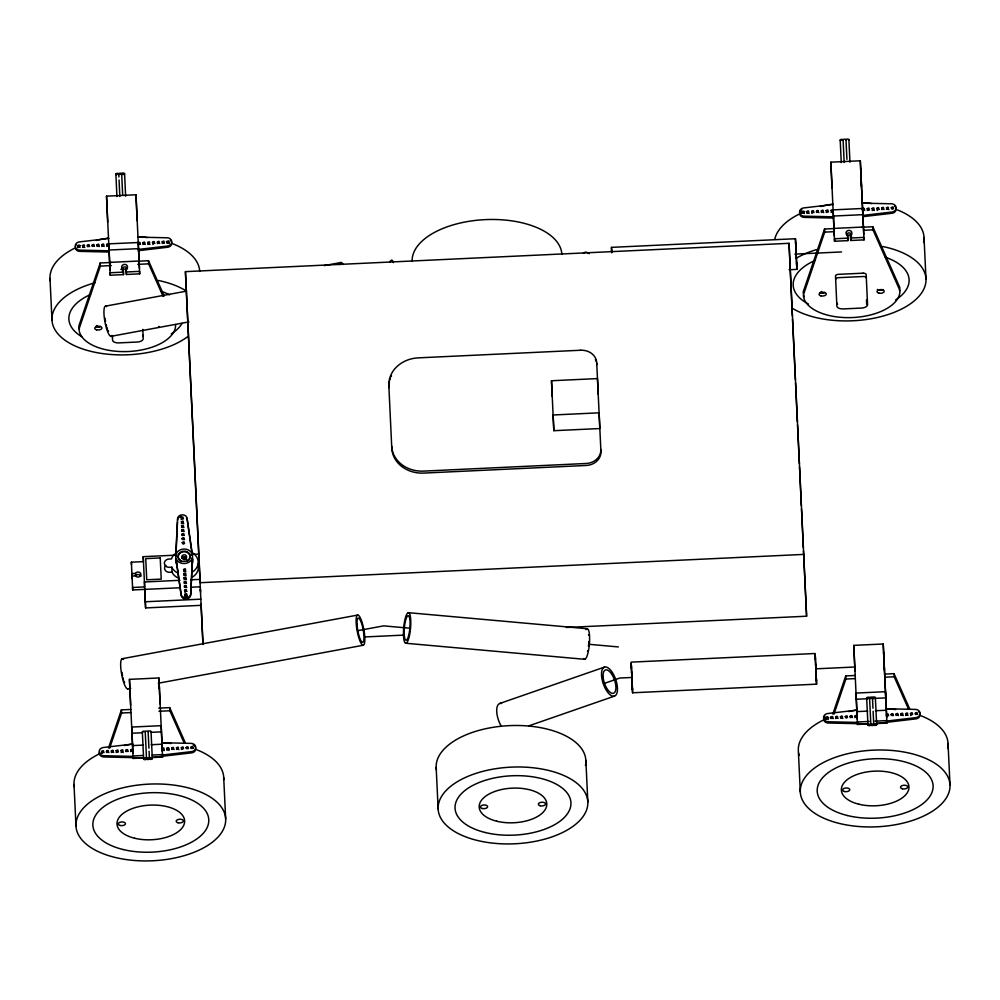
<?xml version="1.0" encoding="UTF-8"?>
<svg xmlns="http://www.w3.org/2000/svg" width="1000" height="1000" viewBox="0 0 1000 1000"><rect width="100%" height="100%" fill="white"/><g stroke="black" fill="none" stroke-linecap="round" stroke-linejoin="round"><path stroke-width="1.5" d="M176.688 554.237A8.462 7.262 -2.6 0 0 175.925 556.025L177.5 521.975M192.425 559.025L190.775 594.625A4.838 4.15 -2.6 0 1 187.387 598.8L184.887 598.925A4.838 4.15 -2.6 0 1 181.125 595.075L175.675 556.688L177.525 519.188A4.838 4.15 -2.6 0 1 180.912 515.013L183.412 514.9A4.838 4.15 -2.6 0 1 187.175 518.737L192.575 555.887L190.725 593.387A4.838 4.15 -2.6 0 1 187.338 597.562L184.838 597.688A4.838 4.15 -2.6 0 1 181.062 593.85L176.05 558.55A8.462 7.262 -2.6 0 0 184.462 563.55A8.462 7.262 -2.6 0 0 192.375 557.788L192.425 559.025A8.462 7.262 -2.6 0 1 191.663 560.812M75.362 246.375L75.462 248.525A4.838 4.15 -2.6 0 0 80.275 251.388L109.412 252.037M80.05 247.5L78.825 246.25L77.725 247.613M96.975 246.438L98.138 245.35L99.362 246.6M104.2 246.375L102.963 245.125L101.862 246.488M138.025 244.513L139.188 243.425L140.438 244.4M145.238 244.45L144.012 243.2L142.912 244.562M99.35 751.988L99.45 754.137A4.838 4.15 -2.6 0 0 104.262 756.988L144.137 757.875M157.338 243.612L158.5 242.512L159.75 243.5M162.175 243.388L163.012 242.338L164.525 243M111.312 752.5L112.475 751.4L113.725 752.387M130.625 751.587L131.788 750.5L133.038 751.475M181.55 527.513L182.7 526.413L183.962 527.4M183.738 523.525L182.5 522.275L181.4 523.625M184.2 583.5L185.362 582.413L186.562 583.125M186.388 579.513L185.162 578.263L184.062 579.625M176.5 749.438L177.662 748.35L178.888 749.6M802 213.363L803.15 212.275L804.375 213.525M821.312 212.463L822.463 211.375L823.7 212.625M881.675 209.625L882.825 208.538L884.087 209.513M886.5 209.4L887.663 208.312L888.888 209.562M835.638 718.525L836.8 717.425L838.05 718.413M896.1 207.712L895.987 208.8A4.838 4.15 -2.6 0 1 891.462 212.087L862.525 215.463M842.85 718.45L841.938 717.225L840.5 718.025M854.95 717.613L856.112 716.525L857.375 717.5M900.825 715.462L901.988 714.362L903.213 715.612M908.05 715.387L906.812 714.137L905.713 715.5M111.112 262.475L100.213 262.987L78.875 325.938A48.338 24.75 -2.7 0 0 79.425 329.15M100.213 262.987L100.35 266.1L79.013 329.05A48.338 24.75 -2.7 0 0 128.425 351.512A48.338 24.75 -2.7 0 0 175.6 324.525M108.513 747.975L121.412 709.9L130.762 709.463M109.65 748.15L121.562 713.012L121.412 709.9M833.888 228.575L824.538 229.013L803.2 291.962A48.338 24.75 -2.7 0 0 803.375 293.575M824.538 229.013L824.688 232.125L803.35 295.075A48.338 24.75 -2.7 0 0 852.763 317.538A48.338 24.75 -2.7 0 0 899.925 290.538L872.975 229.862L872.825 226.75L861.925 227.262M832.837 713.988L845.738 675.925L855.088 675.487M833.975 714.175L845.888 679.038L845.738 675.925M84.775 247.537L83.65 246.025L82.55 247.387M87.35 246.625L88.475 245.8L89.688 246.513M92.175 246.4L93.312 245.575L94.513 246.287M108.912 246.4L107.8 244.9L106.825 246.5M149.963 244.475L148.837 242.975L147.875 244.575M169.275 243.575L168.162 242.062L167.05 243.425M181.775 531.388L182.9 530.562L184.15 531.55M181.962 535.538L183.1 534.712L184.3 535.425M106.512 752.45L107.95 751.65L108.9 752.613M185.888 571.475L184.762 569.963L183.8 571.575M186.088 575.625L185.275 574.138L183.863 575.475M184.425 587.388L185.55 586.562L186.812 587.537M123.25 752.463L122.125 750.95L121.15 752.562M125.825 751.55L126.962 750.725L128.162 751.438M164.288 750.537L163.175 749.025L162.062 750.387M171.7 749.4L172.825 748.575L174.088 749.55M191.012 748.487L192.15 747.663L193.35 748.388M809.1 213.55L807.975 212.05L806.875 213.412M816.513 212.413L817.638 211.6L818.9 212.575M833.25 212.425L832.125 210.912L831.15 212.525M874.287 210.5L873.175 208.988L872.2 210.6M830.837 718.475L832.288 717.675L833.225 718.637M850.15 717.575L851.287 716.75L852.487 717.463M896.025 715.413L897.163 714.6L898.413 715.575M915.35 714.513L916.475 713.688L917.675 714.4M182.275 539.425L183.287 538.862L184.5 539.575M182.463 543.575L184.562 543.475M186.887 596.587C188.45 594.6 183.837 594.275 184.975 596.462M168.938 750.525C170.5 748.538 165.888 748.213 167.025 750.4M186.3 748.462L187.312 747.9L188.525 748.612M862.438 208.775C864.975 206.4 865.238 211.938 862.487 209.812M862.487 210.012L863.825 209.462L864.775 210.425M891.462 208.65L893.55 208.55M828.075 719.613C829.638 717.625 825.025 717.3 826.175 719.488M845.438 717.537L847.525 717.438M886.425 714.375C888.962 712 889.225 717.537 886.475 715.413M886.475 715.612L888.575 715.512M891.312 715.387L892.325 714.825L893.538 715.537M123.5 174.112L122.75 173.512M499.738 703.475L604.538 667.087M603.587 683.662L619.8 678.025L632.263 677.45M528.825 725.863L614.438 696.137A15.35 6.575 70.9 0 0 612.45 672.65A15.35 6.575 70.9 0 0 601.575 676.05A15.35 6.575 70.9 0 0 614.438 696.137M120.425 174.288L120.562 173.612M841.45 139.75L841.488 140.463M105.588 306.125L186.625 291.112M324.237 265.613L341.05 262.5M110.975 336.337L188.962 321.887M122.312 658.688L357.788 615.05M357.562 630.7L383.65 625.862L410.075 628.237M127.7 688.888L130.762 688.325M158.287 683.225L363.175 645.263A15.35 3.4 79.5 0 0 362.1 622.45A15.35 3.4 79.5 0 0 356.163 622.762A15.35 3.4 79.5 0 0 363.175 645.263M108.775 238.475L79.825 241.85A4.838 4.15 -2.6 0 0 75.312 245.15L75.412 247.288A4.838 4.15 -2.6 0 0 80.225 250.15L109.362 250.8M138.188 249.45L167.138 246.075A4.838 4.15 -2.6 0 0 171.663 242.775L171.55 240.625A4.838 4.15 -2.6 0 0 166.75 237.775L137.613 237.125M138.25 250.688L167.2 247.3A4.838 4.15 -2.6 0 0 171.713 244.013L171.612 241.863A4.838 4.15 -2.6 0 0 170.275 240.062M833.1 204.488L804.15 207.875A4.838 4.15 -2.6 0 0 799.638 211.163L799.737 213.312A4.838 4.15 -2.6 0 0 804.55 216.163L833.688 216.825M862.575 216.7L891.525 213.325A4.838 4.15 -2.6 0 0 896.038 210.037L895.888 206.65A4.838 4.15 -2.6 0 0 891.075 203.787L861.938 203.137M132.762 744.075L103.812 747.45A4.838 4.15 -2.6 0 0 99.3 750.75L99.4 752.9A4.838 4.15 -2.6 0 0 104.213 755.75L133.35 756.4M162.175 755.05L191.125 751.675A4.838 4.15 -2.6 0 0 195.65 748.375L195.55 746.237A4.838 4.15 -2.6 0 0 190.738 743.375L161.6 742.725M153.1 757.35L191.188 752.913A4.838 4.15 -2.6 0 0 195.7 749.613L195.6 747.475M857.087 710.1L828.15 713.475A4.838 4.15 -2.6 0 0 823.625 716.762L823.725 718.913A4.838 4.15 -2.6 0 0 828.538 721.775L857.675 722.425M886.513 721.075L915.462 717.688A4.838 4.15 -2.6 0 0 919.975 714.4M877.425 723.375L915.512 718.925A4.838 4.15 -2.6 0 0 920.037 715.638L919.875 712.25A4.838 4.15 -2.6 0 0 915.062 709.4L885.925 708.75M106.525 196.15L135.988 194.775L139.688 273.85L126.412 274.475L126.163 268.975A2.9 2.487 -2.6 0 0 126.75 265.175A2.9 2.487 -2.6 0 0 122.312 265.387A2.9 2.487 -2.6 0 0 123.263 269.113L123.513 274.613L110.237 275.238L106.525 196.15L107.7 222.113M832.038 188.125L830.85 162.175L860.312 160.787L862.85 214.662L833.4 216.05M109.075 250.025L138.525 248.65M109.637 262.387L139.088 261.012M833.962 228.412L863.413 227.025M139.15 261.163L148.5 260.725L164.163 296.012M100.35 266.1L111.263 265.587M137.738 264.35L148.65 263.837L163.062 296.3M824.688 232.125L834.025 231.688M863.625 230.3L872.975 229.862M120.825 269.3L127.025 269.012M846.7 235.25L851.35 235.025M611.712 252.75L611.475 247.362L795.45 238.738L796.062 251.488M201.075 604.087L202.987 644.525L185.425 271.637L789.038 243.312L806.6 616.213L566.4 627.475M834.562 241.25L847.85 240.625L847.738 238.15L834.45 238.775L834.562 241.25L830.85 162.175M850.738 240.487L864.025 239.875L863.913 237.4L850.625 238.025L850.738 240.487L850.487 234.988A2.9 2.487 -2.6 0 0 851.075 231.2A2.9 2.487 -2.6 0 0 846.637 231.412A2.9 2.487 -2.6 0 0 847.588 235.125L847.85 240.625M794.837 254.125L841.562 251.938M789.1 269.762L796.888 269.387L796.562 262.062M552.212 396.45L551.5 380.75L597.5 378.587L598.212 394.288M553.837 430.688L599.837 428.537L599.125 412.825L553.125 414.988L553.837 430.688L551.5 380.75M131.488 564.663L131.375 562.188L143.45 561.625L143.225 556.675L174.075 555.237M192.587 554.362L198.75 554.075M183.025 558.812L185.438 558.7M178.012 573.025A13.775 11.838 -2.6 0 1 172.763 568.938L171.825 567.212L169.387 567.337A4.838 4.15 -2.6 0 1 164.363 563.413A4.838 4.15 -2.6 0 1 169 559.038L171.438 558.925L172.2 557.125A13.775 11.838 -2.6 0 1 176.05 553.15M132.025 576.075L135.562 575.925A2.9 2.487 -2.6 0 0 139.963 576.375A2.9 2.487 -2.6 0 0 139.787 572.562A2.9 2.487 -2.6 0 0 135.438 573.438L131.912 573.6L132.15 578.562M178.238 577.975A13.775 11.838 -2.6 0 1 172.987 573.888L172.05 572.163L169.613 572.275A4.838 4.15 -2.6 0 1 165.025 569.925A4.838 4.15 -2.6 0 1 165.863 565.363M179.9 580.312L144.425 581.975L145.6 607.938L201.137 605.337M190.7 579.812L199.95 579.375M803.8 554.4L200.188 582.712L185.425 271.637M131.375 562.188L132.688 589.963L180.238 587.737M191.038 587.225L200.287 586.8M145.325 601.763L200.85 599.163M365.2 636.925L404.2 635.087M130.638 705.312L129.45 679.362L158.912 677.975L162.613 757.062L150.812 757.613M854.963 671.338L853.787 645.375L883.238 644L885.788 697.875L872.525 698.487M631.65 672.913L631.15 662.138L815.138 653.5L815.662 665.037M816.075 668.825L855.013 667M158.8 708.15L169.7 707.638L185.375 742.925M884.688 674.1L894.025 673.662L909.7 708.938M121.562 713.012L130.9 712.575M158.95 711.263L169.85 710.75L184.262 743.213M845.888 679.038L855.238 678.6M884.837 677.212L894.175 676.775L908.587 709.225M632.25 685.725L632.587 692.775L816.575 684.163L815.95 670.625M132 733.238L142.312 732.75M151.137 732.337L161.45 731.85M856.325 699.25L868.112 698.7M132.562 745.6L143.412 745.088M151.163 744.725L162.013 744.212M856.888 711.612L867.738 711.112M875.487 710.738L886.338 710.238M143.375 755.475L133.05 755.962L133.162 758.438L144.963 757.887M152.175 755.062L162.5 754.587L162.613 757.062M869.188 721.438L857.375 721.988L857.487 724.463L867.825 723.975M875.025 721.162L886.838 720.6L886.95 723.075L876.625 723.562M833.75 218.05L804.6 217.4A4.838 4.15 -2.6 0 1 799.8 214.55L799.688 212.4A4.838 4.15 -2.6 0 1 801.825 209.775M868.475 723.9L828.6 723.012A4.838 4.15 -2.6 0 1 823.787 720.15L823.688 718A4.838 4.15 -2.6 0 1 824.837 716.087M408.4 612.675L587.212 628.725M588.8 644.275L618.325 646.925M405.85 643.263L584.675 659.3M877.225 210.575L877.4 208.925L879.2 209.475M912.712 714.388L911.05 714.087L910.675 715.525M152.9 244.55L153.075 242.913L154.875 243.463M184.988 592.513L185.15 590.875L186.95 591.425M183.562 748.587L181.887 748.288L181.388 749.475M869.55 209.925L868.025 209.262L867.237 210.575M828.5 211.85L826.988 211.188L826.188 212.5M814.013 212.537L812.212 211.988L811.838 213.425M183.512 518.837L182 518.175L181.2 519.487M118.5 751.888L116.988 751.225L116.2 752.537M104.012 752.575L102.5 751.912L101.838 753.462M872.825 226.75L899.775 287.438A48.338 24.75 -2.7 0 1 899.513 290.675M920.15 714.55L919.925 713.487A4.838 4.15 -2.6 0 0 918.587 711.688M191.325 553.55A8.462 7.262 -2.6 0 1 192.25 555.262L187.237 519.975A4.838 4.15 -2.6 0 0 186.488 517.925M796.888 269.387L796.325 257.425M816.575 684.15L816.237 677.087M611.475 247.387L611.725 252.425M815.3 656.888L815.35 658.25M631.312 665.512L631.375 666.875M795.625 242.338L795.675 243.475M795.662 242.938L795.738 244.688M815.188 654.587L816.325 679.1M815.325 657.375L815.425 659.45M816.35 679.587L816.438 681.162L816.4 680.45M631.213 663.213L632.312 686.963M631.337 666.012L631.462 668.625M632.375 688.225L632.45 689.775L632.35 687.613M924.025 237.45L925.987 278.925M948.037 743.475L950 784.95A74.925 38.363 -2.7 0 1 839.237 823.413A74.925 38.363 -2.7 0 1 836.225 757.025A74.925 38.363 -2.7 0 1 950 784.95M894.025 673.662L894.175 676.775M860.662 168.962L864.025 239.875M883.587 652.163L886.95 723.075M848.9 139.762L849.963 162.225M875.362 697.625L876.65 724.587A1.45 0.737 -2.7 0 1 874.5 725.325A1.45 0.737 -2.7 0 1 874.438 724.05A1.45 0.737 -2.7 0 1 876.65 724.587M846 139.9L846.925 159.362M872.475 697.763L872.962 708.25M873.112 711.237L873.75 724.725A1.45 0.737 -2.7 0 1 871.6 725.462A1.45 0.737 -2.7 0 1 871.55 724.188A1.45 0.737 -2.7 0 1 873.75 724.725M845.938 139.713A1.45 0.737 -2.7 0 0 844.325 139.238A1.45 0.737 -2.7 0 0 843.1 140.037L844.175 162.5M869.575 697.9L870.85 724.862A1.45 0.737 -2.7 0 1 868.713 725.6A1.45 0.737 -2.7 0 1 868.65 724.312A1.45 0.737 -2.7 0 1 870.85 724.862M840.2 140.162L841.275 162.638M866.675 698.037L867.95 725M853.787 645.375L857.487 724.463M796.625 263.95L796.75 266.388L796.7 265.038M796.038 250.863L796.363 258.238M792.362 316.025L789.038 243.312M792.5 319.137L795.387 379.8M795.537 382.9L797.375 421.788M797.525 424.9L799.375 463.787M799.513 466.9L801.363 505.775M801.513 508.888L803.35 547.775M803.5 550.887L806.6 616.213M800.3 791.975L798.337 750.487A74.925 38.363 -2.7 0 1 828.825 717.6M611.712 252.35L611.613 250.387L611.688 252.113M585.862 760.462L587.837 801.938A74.925 38.363 -2.7 0 1 477.075 840.4A74.925 38.363 -2.7 0 1 474.062 774.013A74.925 38.363 -2.7 0 1 587.837 801.938M436.175 767.487L438.137 808.962M223.7 777.45L225.675 818.925A74.925 38.363 -2.7 0 1 114.913 857.387A74.925 38.363 -2.7 0 1 111.888 791A74.925 38.363 -2.7 0 1 225.675 818.925M200.387 589.338L200.525 592.125M184.188 557.725L184.288 559.8M148.5 260.725L148.65 263.837M169.7 707.638L169.85 710.75M143.225 556.675L144.65 586.925L132.575 587.487L132.688 589.963M144.688 588.362L145.6 607.938M124.575 173.738L125.638 196.213M151.037 731.6L152.312 758.562A1.45 0.737 -2.7 0 1 150.175 759.312A1.45 0.737 -2.7 0 1 150.113 758.025A1.45 0.737 -2.7 0 1 152.312 758.562M121.675 173.875L122.662 194.85M142.787 732.513A1.45 0.737 -2.7 0 1 143.212 731.287A1.45 0.737 -2.7 0 1 145.238 731.875A1.45 0.737 -2.7 0 1 146.662 731.062A1.45 0.737 -2.7 0 1 148.138 731.737L148.925 748.213M149.062 751.213L149.425 758.7A1.45 0.737 -2.7 0 1 147.275 759.45A1.45 0.737 -2.7 0 1 147.213 758.162A1.45 0.737 -2.7 0 1 149.425 758.7M118.775 174.013L118.912 177.013M119.062 180L119.838 196.475M145.238 731.875L146.525 758.838A1.45 0.737 -2.7 0 1 144.375 759.587A1.45 0.737 -2.7 0 1 144.325 758.3A1.45 0.737 -2.7 0 1 146.525 758.838M115.875 174.15L116.938 196.612M142.35 732.013L143.625 758.975M129.45 679.362L133.162 758.438M50 278.45L51.962 319.925M74.013 784.475L75.975 825.95M886.675 717.65L885.5 691.7L856.05 693.075L857.225 719.038M883.238 644L884.412 669.95M863.75 234.45L862.575 208.487L833.125 209.875L834.3 235.825M860.312 160.787L861.488 186.75M866.475 299.85L866.688 304.488M850.487 234.988L850.6 237.463A2.9 2.487 -2.6 0 0 851.612 236.5M847.588 235.125L847.7 237.6M816.338 678.988L816.388 680.15M815.612 664.112L815.812 668.2M815.888 669.463L815.962 671.062M795.775 245.725L796.137 253.425M796.213 254.7L796.65 264.012M795.85 247.362L795.45 238.775M632.025 680.487L632.587 692.8M631.6 671.8L631.838 676.825M631.912 678.1L632.062 681.225M200.4 589.712L200.45 590.737M192.25 555.262L192.2 554.025A8.462 7.262 -2.6 0 0 183.775 549.025A8.462 7.262 -2.6 0 0 175.875 554.788L175.925 556.025M171.825 567.212L172.05 572.163M158.912 677.975L160.087 703.938M162.35 751.637L161.175 725.675L131.713 727.062L132.9 753.012M159.262 686.15L159.375 688.625M142.787 329.363L143.212 338.612A6.138 3.137 -2.7 0 1 137.225 342.038L118.825 342.9A6.138 3.137 -2.7 0 1 112.55 340.05L112.35 335.6M135.988 194.775L137.162 220.725M139.425 268.425L138.25 242.463C142.925 241.388 137.575 246.688 138.287 242.525L108.787 243.85L109.975 269.812M139.688 273.85L139.575 271.375L126.3 272L126.412 274.475M126.163 268.975L126.275 271.438M123.263 269.113L123.375 271.575A2.9 2.487 -2.6 0 1 122.263 270.712M123.513 274.613L123.4 272.137L110.125 272.762L110.237 275.238M135.438 573.438L135.55 575.9A2.9 2.487 -2.6 0 1 140.887 576.25M186.588 559.188A2.413 2.075 -2.6 0 1 186.375 559.7M181.875 558.337A2.413 2.075 -2.6 0 1 186.537 558.112M177.575 520.425A4.838 4.15 -2.6 0 1 180.963 516.25M192.425 558.975A8.462 7.262 -2.6 0 1 191.838 564.525M177.2 565.212A8.462 7.262 -2.6 0 1 176.1 559.738M181.35 561.538A6.037 5.188 -2.6 0 1 179.363 553.787A6.037 5.188 -2.6 0 1 188.612 553.362A6.037 5.188 -2.6 0 1 187.375 561.25M197.775 563.737A13.775 11.838 -2.6 0 1 192 577.325M191.838 552.413A13.775 11.838 -2.6 0 1 191.775 572.388M391.7 446.213A30.7 26.363 -2.6 0 0 423.612 471.112L586.125 463.488A15.35 13.188 -2.6 0 0 600.837 449.6M595.4 359.675A15.35 13.188 -2.6 0 1 596.125 361.287M596.587 362.95A15.35 13.188 -2.6 0 1 596.8 364.663M388.913 387.612A30.7 26.363 -2.6 0 1 389.438 381.6M389.875 379.913A30.7 26.363 -2.6 0 1 390.438 378.25M391.138 376.613A30.7 26.363 -2.6 0 1 391.525 375.812M111.938 335.475A15.35 3.4 79.5 0 1 104.95 321.9A15.35 3.4 79.5 0 1 106.562 306.6M339.7 264.613A15.35 3.4 79.5 0 1 343.125 264.438M108.55 331.413A12.337 2.737 79.5 0 1 108.1 330.45M107.425 328.738A12.337 2.737 79.5 0 1 106.988 327.425M106.575 326.012A12.337 2.737 79.5 0 1 106.188 324.513M105.525 321.375A12.337 2.737 79.5 0 1 105.062 318.225M389.775 262.25A15.35 3.425 -84.9 0 1 393.375 262.625M583.4 253.312A15.35 6.575 70.9 0 1 589.188 253.675M835.662 279.375A3.075 1.575 -2.7 0 1 838.662 277.663L863.2 276.512A3.075 1.575 -2.7 0 1 866.338 277.938M867.387 301.312A6.138 3.137 -2.7 0 1 866.637 302.925M837.613 304.288A6.138 3.137 -2.7 0 1 836.725 302.75M804.35 296.737A48.338 24.75 -2.7 0 1 803.763 295.175M883.088 289.525A3.625 1.863 -2.7 0 1 877.362 289.413M824.788 292.425A3.625 1.863 -2.7 0 1 820.013 292.488M412.163 261.462A74.925 38.363 -2.7 0 1 485.275 219.625A74.925 38.363 -2.7 0 1 561.862 254.438M894.6 206.088A4.838 4.15 -2.6 0 1 895.938 207.887M846.475 234.25A2.9 2.487 -2.6 0 1 851.812 234.6M840.413 140.525A1.45 0.737 -2.7 0 1 841.25 139.4A1.45 0.737 -2.7 0 1 843.1 140.037M846.038 139.7A1.45 0.737 -2.7 0 1 848.15 139.15A1.45 0.737 -2.7 0 1 848.5 140.3M897.212 209.825A74.925 38.363 -2.7 0 1 923.612 242.488M774.737 239.438A74.925 38.363 -2.7 0 1 804.825 211.575M820.425 206.513A74.925 38.363 -2.7 0 1 832.862 204.05M862.075 202.688A74.925 38.363 -2.7 0 1 871.587 203.538M885.35 257.238A58.012 29.7 -2.7 0 1 895.6 299.962M808.462 304.05A58.012 29.7 -2.7 0 1 814.8 260.55M882.688 246.513A74.925 38.363 -2.7 0 1 910.1 304.037A74.925 38.363 -2.7 0 1 792.825 308.562M796.988 257.825A74.925 38.363 -2.7 0 1 816.475 249.613M823.475 293.375A33.837 17.325 -2.7 0 1 821.175 291.512M143.062 335.288A6.138 3.137 -2.7 0 1 142.65 336.512M112.463 337.137A6.138 3.137 -2.7 0 1 112.4 336.725M159.2 326.425A3.625 1.863 -2.7 0 1 158.55 326.8M100.463 326.4A3.625 1.863 -2.7 0 1 95.688 326.463M75.8 245.362A4.838 4.15 -2.6 0 1 76.525 244.462M121.825 269.488A2.9 2.487 -2.6 0 1 127.487 268.575M116.625 174.762A1.45 0.737 -2.7 0 1 116.125 173.713A1.45 0.737 -2.7 0 1 118.225 173.463A1.45 0.737 -2.7 0 1 118.375 174.562M119.225 174.513A1.45 0.737 -2.7 0 1 119.262 173.425A1.45 0.737 -2.7 0 1 121.388 173.463A1.45 0.737 -2.7 0 1 120.975 174.55M122.425 174.488A1.45 0.737 -2.7 0 1 122.075 173.337A1.45 0.737 -2.7 0 1 124.362 173.375A1.45 0.737 -2.7 0 1 123.525 174.513M187.25 336.962A74.925 38.363 -2.7 0 1 69.013 342.837A74.925 38.363 -2.7 0 1 95.075 282.75M158.363 280.487A74.925 38.363 -2.7 0 1 185.138 290.3M50.275 280.95A74.925 38.363 -2.7 0 1 74.188 248.438M77.9 246.675A74.925 38.363 -2.7 0 1 80.487 245.562M96.1 240.487A74.925 38.363 -2.7 0 1 108.537 238.038M137.738 236.663A74.925 38.363 -2.7 0 1 147.262 237.525M166.35 241.537A74.925 38.363 -2.7 0 1 169.025 242.4M172.887 243.812A74.925 38.363 -2.7 0 1 199.7 271.425M182.125 323.387A58.012 29.7 -2.7 0 1 171.275 333.938M81.662 336.637A58.012 29.7 -2.7 0 1 90.475 294.538M161.025 291.225A58.012 29.7 -2.7 0 1 169.488 294.812M99.15 327.35A33.837 17.325 -2.7 0 1 96.85 325.5M128.325 688.562A15.35 3.4 79.5 0 1 121.412 672.975A15.35 3.4 79.5 0 1 123.55 659.425M124.6 682.475A12.337 2.737 79.5 0 1 124.15 681.287M123.5 679.287A12.337 2.737 79.5 0 1 123.1 677.825M122.562 675.512A12.337 2.737 79.5 0 1 122 672.337M586.038 629.587A15.35 3.425 -84.9 0 1 589.388 643.875A15.35 3.425 -84.9 0 1 583.625 658.538M588.538 634.7A12.337 2.75 -84.9 0 1 588.625 635.237M588.862 641.5A12.337 2.75 -84.9 0 1 588.462 646.3M587.675 650.75A12.337 2.75 -84.9 0 1 587.525 651.413M501.25 726.188A15.35 6.575 70.9 0 1 496.7 710.3A15.35 6.575 70.9 0 1 501.538 703.462M436.45 769.987A74.925 38.363 -2.7 0 1 511.725 725.55A74.925 38.363 -2.7 0 1 585.45 765.487M867.425 698.637A1.45 0.737 -2.7 0 1 866.912 697.6A1.45 0.737 -2.7 0 1 869.025 697.35A1.45 0.737 -2.7 0 1 869.175 698.438M873.575 698.425A1.45 0.737 -2.7 0 1 872.65 697.387A1.45 0.737 -2.7 0 1 874.912 697.125A1.45 0.737 -2.7 0 1 874.675 698.3M870.325 698.512A1.45 0.737 -2.7 0 1 869.975 697.35A1.45 0.737 -2.7 0 1 872.262 697.4A1.45 0.737 -2.7 0 1 871.425 698.525M921.225 715.85A74.925 38.363 -2.7 0 1 947.625 748.5M799.2 755.462A74.925 38.363 -2.7 0 1 798.612 752.987M848.637 711.562A74.925 38.363 -2.7 0 1 856.875 710.075M886.075 708.7A74.925 38.363 -2.7 0 1 895.6 709.562M193.238 745.062A4.838 4.15 -2.6 0 1 195.075 746.488M148.138 731.737A1.45 0.737 -2.7 0 1 150.113 730.962A1.45 0.737 -2.7 0 1 150.638 732.15M196.9 749.825A74.925 38.363 -2.7 0 1 223.663 779.963M74.287 786.975A74.925 38.363 -2.7 0 1 100.65 753.263M124.3 745.55A74.925 38.363 -2.7 0 1 132.55 744.05M161.75 742.688A74.925 38.363 -2.7 0 1 171.262 743.538M77.638 245.837C79.375 249.788 81.037 242.8 77.638 245.837M82.463 245.613C84.213 249.562 85.862 242.575 82.463 245.613M87.3 245.387C89.038 249.338 90.688 242.35 87.3 245.387M92.125 245.162C93.863 249.112 95.525 242.125 92.125 245.162M96.95 244.938C98.7 248.888 100.35 241.9 96.95 244.938M101.788 244.713C103.525 248.663 105.175 241.675 101.788 244.713M106.613 244.488C108.35 248.438 110 241.45 106.613 244.488M142.825 242.787C144.575 246.737 146.225 239.75 142.825 242.787M147.65 242.562C149.4 246.513 151.05 239.525 147.65 242.562M152.487 242.325C154.225 246.287 155.875 239.288 152.487 242.325M101.625 751.45C103.375 755.4 105.025 748.413 101.625 751.45M157.312 242.1C159.062 246.05 160.712 239.062 157.312 242.1M106.45 751.225C108.2 755.175 109.85 748.188 106.45 751.225M162.138 241.875C163.888 245.825 165.538 238.837 162.138 241.875M111.287 750.987C113.025 754.95 114.675 747.95 111.287 750.987M166.975 241.65C168.713 245.6 170.362 238.612 166.975 241.65M116.112 750.763C117.863 754.712 119.513 747.725 116.112 750.763M120.938 750.537C122.688 754.488 124.338 747.5 120.938 750.537M125.775 750.312C127.513 754.262 129.162 747.275 125.775 750.312M130.6 750.088C132.338 754.038 134 747.05 130.6 750.088M181.125 517.712C182.862 521.663 184.513 514.675 181.125 517.712M181.325 521.862C183.062 525.812 184.713 518.812 181.325 521.862M181.513 526C183.263 529.95 184.913 522.962 181.513 526M181.713 530.15C183.463 534.1 185.113 527.112 181.713 530.15M181.912 534.3C183.65 538.25 185.3 531.263 181.912 534.3M182.113 538.45C183.85 542.4 185.5 535.413 182.113 538.45M182.3 542.6C184.05 546.55 185.7 539.562 182.3 542.6M161.988 748.612C163.725 752.562 165.387 745.575 161.988 748.612M183.588 569.55C185.325 573.513 186.975 566.512 183.588 569.55M183.775 573.7C185.525 577.65 187.175 570.662 183.775 573.7M183.975 577.85C185.725 581.8 187.375 574.812 183.975 577.85M166.812 748.388C168.562 752.337 170.212 745.35 166.812 748.388M184.175 582C185.912 585.95 187.562 578.962 184.175 582M184.375 586.15C186.112 590.1 187.763 583.112 184.375 586.15M184.562 590.288C186.312 594.25 187.963 587.25 184.562 590.288M184.762 594.438C186.513 598.387 188.162 591.4 184.762 594.438M171.65 748.162C173.388 752.113 175.037 745.125 171.65 748.162M176.475 747.938C178.212 751.888 179.875 744.9 176.475 747.938M181.3 747.712C183.05 751.663 184.7 744.675 181.3 747.712M186.137 747.487C187.875 751.438 189.525 744.438 186.137 747.487M190.963 747.25C192.7 751.213 194.35 744.212 190.963 747.25M801.963 211.863C803.713 215.812 805.362 208.825 801.963 211.863M806.8 211.637C808.538 215.588 810.188 208.6 806.8 211.637M811.625 211.412C813.363 215.362 815.025 208.375 811.625 211.412M816.45 211.188C818.2 215.138 819.85 208.15 816.45 211.188M821.287 210.95C823.025 214.913 824.675 207.913 821.287 210.95M826.112 210.725C827.85 214.675 829.5 207.688 826.112 210.725M830.938 210.5C832.688 214.45 834.338 207.463 830.938 210.5M867.15 208.8C868.9 212.75 870.55 205.763 867.15 208.8M871.988 208.575C873.725 212.525 875.375 205.538 871.988 208.575M876.812 208.35C878.562 212.3 880.212 205.312 876.812 208.35M825.95 717.463C827.7 721.413 829.35 714.425 825.95 717.463M881.637 208.125C883.388 212.075 885.037 205.087 881.637 208.125M830.788 717.237C832.525 721.188 834.175 714.2 830.788 717.237M886.475 207.9C888.213 211.85 889.862 204.862 886.475 207.9M835.612 717.013C837.362 720.962 839.013 713.975 835.612 717.013M891.3 207.675C893.037 211.625 894.7 204.638 891.3 207.675M840.438 716.787C842.188 720.738 843.838 713.75 840.438 716.787M845.275 716.562C847.013 720.512 848.662 713.525 845.275 716.562M850.1 716.338C851.838 720.288 853.5 713.3 850.1 716.338M854.925 716.112C856.675 720.062 858.325 713.075 854.925 716.112M891.15 714.412C892.887 718.363 894.538 711.375 891.15 714.412M895.975 714.175C897.712 718.138 899.375 711.137 895.975 714.175M900.8 713.95C902.55 717.913 904.2 710.913 900.8 713.95M905.638 713.725C907.375 717.675 909.025 710.688 905.638 713.725M910.462 713.5C912.2 717.45 913.85 710.462 910.462 713.5M915.288 713.275C917.038 717.225 918.688 710.238 915.288 713.275M116.625 174.013L118.05 174.05L116.625 174.013M144.375 758.838L145.787 758.875L144.375 758.838M147.275 758.713L148.688 758.737L147.275 758.713M150.175 758.575L151.588 758.6L150.175 758.575M868.7 724.862L870.125 724.887L868.775 724.775M871.6 724.725L873.012 724.75L871.6 724.725M874.5 724.587L875.913 724.625L874.562 724.5M863.037 273.188L838.5 274.337A3.075 1.575 -2.7 0 0 835.512 276.062L836.875 306.075A6.138 3.137 -2.7 0 0 843.15 308.925L861.55 308.062A6.138 3.137 -2.7 0 0 867.55 304.625L866.175 274.625A3.075 1.575 -2.7 0 0 863.037 273.188M580.763 350.238L418.237 357.863A30.7 26.363 -2.6 0 0 388.825 385.637L391.788 448.188A30.7 26.363 -2.6 0 0 423.7 473.088L586.225 465.462A15.35 13.188 -2.6 0 0 600.925 451.575L596.712 362.688A15.35 13.188 -2.6 0 0 580.763 350.238M160.225 557.962L145.738 558.638L146.738 579.788L161.225 579.113L160.225 557.962M182.512 558.45A2.413 2.075 -2.6 0 0 186.513 557.337A2.413 2.075 -2.6 0 0 183.425 554.938A2.413 2.075 -2.6 0 0 182.512 558.45M180.025 560.15A6.037 5.188 -2.6 0 0 190.012 557.362A6.037 5.188 -2.6 0 0 182.325 551.35A6.037 5.188 -2.6 0 0 180.025 560.15M878.875 293.137A3.625 1.863 -2.7 0 0 884.225 291.275A3.625 1.863 -2.7 0 0 878.725 289.925A3.625 1.863 -2.7 0 0 878.875 293.137M820.925 295.863A3.625 1.863 -2.7 0 0 826.287 294A3.625 1.863 -2.7 0 0 820.775 292.65A3.625 1.863 -2.7 0 0 820.925 295.863M96.6 329.837A3.625 1.863 -2.7 0 0 101.95 327.975A3.625 1.863 -2.7 0 0 96.45 326.625A3.625 1.863 -2.7 0 0 96.6 329.837M357.013 624.212A12.337 2.737 79.5 0 0 362.65 642.3A12.337 2.737 79.5 0 0 361.775 623.962A12.337 2.737 79.5 0 0 357.013 624.212M409.288 636.337A15.35 3.425 -84.9 0 0 408.612 612.7A15.35 3.425 -84.9 0 0 403.462 634.862A15.35 3.425 -84.9 0 0 409.288 636.337M408.862 634.7A12.337 2.75 -84.9 0 0 408.325 615.7A12.337 2.75 -84.9 0 0 404.188 633.513A12.337 2.75 -84.9 0 0 408.862 634.7M603.125 677.138A12.337 5.288 70.9 0 0 613.462 693.288A12.337 5.288 70.9 0 0 611.875 674.4A12.337 5.288 70.9 0 0 603.125 677.138M496.763 821.225A33.837 17.325 -2.7 0 0 546.788 803.863A33.837 17.325 -2.7 0 0 495.412 791.25A33.837 17.325 -2.7 0 0 496.763 821.225M540.225 805.775A3.625 1.863 -2.7 0 0 545.588 803.913A3.625 1.863 -2.7 0 0 540.075 802.562A3.625 1.863 -2.7 0 0 540.225 805.775M482.275 808.5A3.625 1.863 -2.7 0 0 487.638 806.637A3.625 1.863 -2.7 0 0 482.137 805.288A3.625 1.863 -2.7 0 0 482.275 808.5M485.188 832.5A58.012 29.7 -2.7 0 0 570.938 802.725A58.012 29.7 -2.7 0 0 482.85 781.112A58.012 29.7 -2.7 0 0 485.188 832.5M858.938 804.237A33.837 17.325 -2.7 0 0 908.95 786.875A33.837 17.325 -2.7 0 0 857.575 774.262A33.837 17.325 -2.7 0 0 858.938 804.237M902.387 788.787A3.625 1.863 -2.7 0 0 907.75 786.925A3.625 1.863 -2.7 0 0 902.237 785.575A3.625 1.863 -2.7 0 0 902.387 788.787M844.438 791.513A3.625 1.863 -2.7 0 0 849.8 789.65A3.625 1.863 -2.7 0 0 844.3 788.3A3.625 1.863 -2.7 0 0 844.438 791.513M847.35 815.512A58.012 29.7 -2.7 0 0 933.1 785.738A58.012 29.7 -2.7 0 0 845.013 764.125A58.012 29.7 -2.7 0 0 847.35 815.512M134.6 838.225A33.837 17.325 -2.7 0 0 184.625 820.85A33.837 17.325 -2.7 0 0 133.238 808.238A33.837 17.325 -2.7 0 0 134.6 838.225M178.062 822.775A3.625 1.863 -2.7 0 0 183.412 820.913A3.625 1.863 -2.7 0 0 177.913 819.562A3.625 1.863 -2.7 0 0 178.062 822.775M120.113 825.487A3.625 1.863 -2.7 0 0 125.475 823.625A3.625 1.863 -2.7 0 0 119.963 822.275A3.625 1.863 -2.7 0 0 120.113 825.487M123.012 849.5A58.012 29.7 -2.7 0 0 208.775 819.725A58.012 29.7 -2.7 0 0 120.688 798.1A58.012 29.7 -2.7 0 0 123.012 849.5"/></g></svg>
